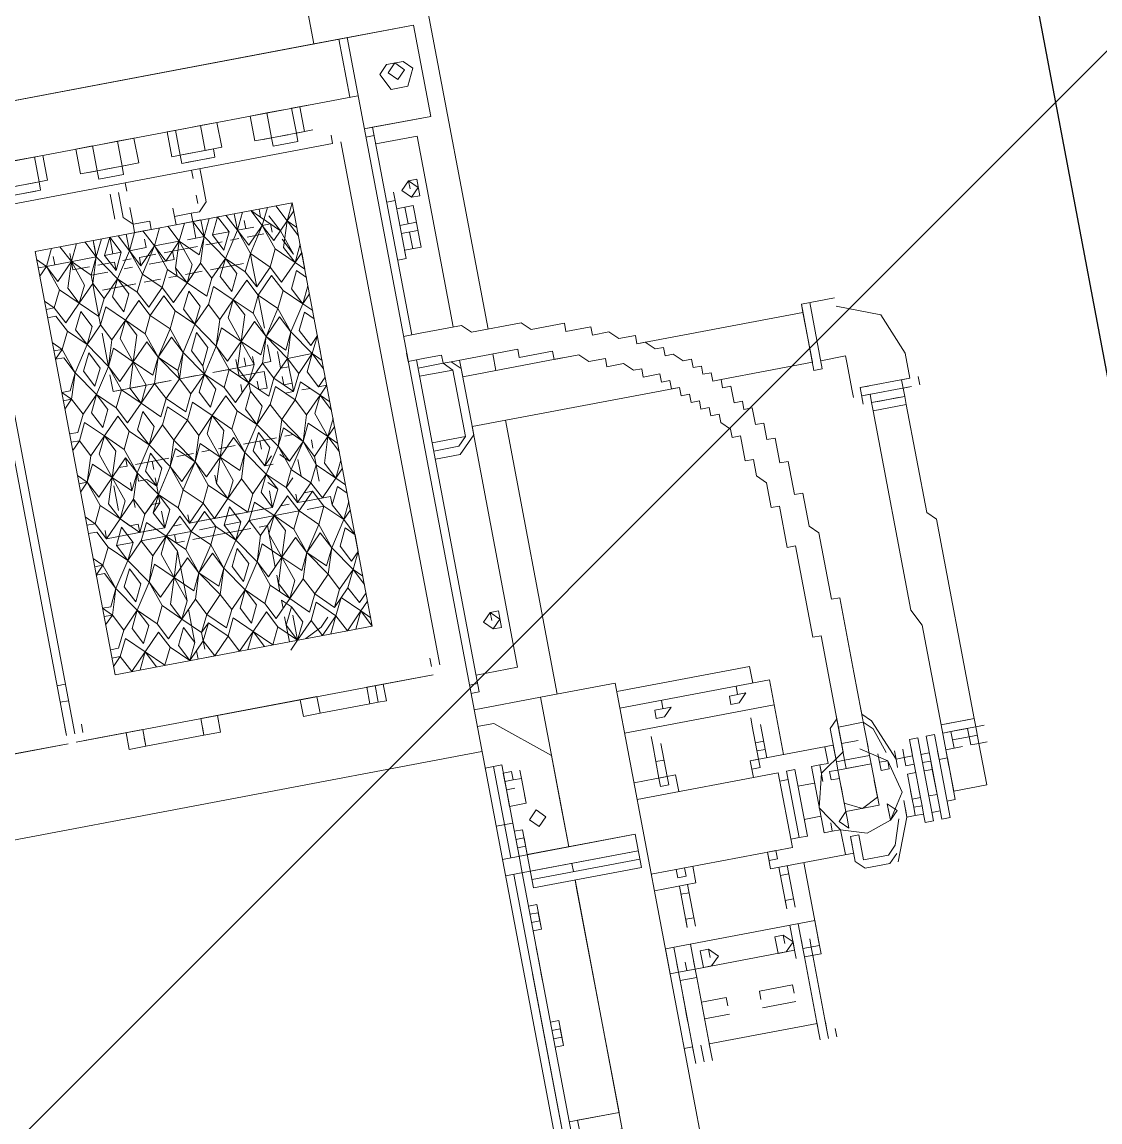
# Model space of a CAD drawing. Extents: x 407440 to 411585, y 6041728 to 6045069.
# Drawn here: x 410427.27 to 410434.59, y 6044260.38 to 6044267.86 of the extents above; entities that cross this region are included whole.
import ezdxf

# ---------------------------------------------------------------- set-up
doc = ezdxf.new("R2010")
doc.units = 0
doc.header["$LTSCALE"] = 5
doc.linetypes.add('foc-TIELINE', pattern=[1.875, 1.25, -0.625])
for name, color, linetype in [('P-BUFFER-PURPLE', 187, 'foc-TIELINE'), ('P-PROPOSED-EXISTING-H', 59, 'Continuous'), ('T-TIE', 201, 'foc-TIELINE')]:
    doc.layers.add(name, color=color, linetype=linetype)

# ---------------------------------------------------------------- blocks, each defined once
blk = doc.blocks.new('P-RIG-877')
at = {"layer": 'T-TIE', "linetype": 'ByBlock', "lineweight": 25}
blk.add_lwpolyline([(-2.5832, -14.2246), (-2.5832, -14.1098), (-4.0986, -14.1098), (-4.0986, -10.6541), (7.8873, -10.6541), (7.8873, -11.5037), (7.9906, -11.5037)], dxfattribs=at)
at = {"layer": 'T-TIE', "linetype": 'ByBlock', "lineweight": 18}
for points in [[(0.7118, -10.9067), (0.7233, -10.9067)], [(1.194, -10.9067), (1.194, -10.9182), (1.1825, -10.9182), (0.907, -10.9182), (0.8955, -10.9297), (0.7462, -10.9297), (0.7348, -10.9297)], [(1.194, -10.9297), (1.194, -10.9411), (1.194, -10.9526), (1.194, -10.9411), (1.194, -10.9182), (1.217, -10.9182), (1.217, -10.9067)], [(0.597, -10.9985), (0.62, -10.9411), (0.6774, -10.9182), (0.7118, -10.9182), (0.7118, -10.9871), (0.7118, -10.9756)], [(0.7233, -10.9297), (0.7348, -10.9297), (0.7118, -10.9297), (0.7118, -10.9182)], [(1.217, -10.9411), (1.217, -10.9641), (1.2744, -10.9641), (1.2744, -10.9182), (1.217, -10.9182), (1.217, -10.9297), (1.194, -10.9297), (1.194, -10.9526)], [(1.2055, -10.9297), (1.2055, -10.9526), (1.2055, -10.9297), (1.2055, -10.9182)], [(1.2629, -10.9641), (1.2744, -10.9641), (1.2744, -10.9182)], [(0.7348, -10.9411), (0.7348, -10.9641)], [(1.217, -10.9641), (1.1825, -10.9641), (1.0447, -10.9641), (1.0218, -10.9756), (0.7462, -10.9756), (0.7462, -10.9297)], [(1.194, -10.9411), (1.194, -10.9641), (1.194, -10.9526), (1.217, -10.9526), (1.217, -10.9641), (1.2399, -10.9641), (1.2284, -10.9641)], [(1.217, -10.9756), (1.2284, -10.9756), (1.2284, -10.9641), (1.2858, -10.9641), (1.2858, -10.9756)], [(0.7118, -10.9871), (0.7348, -10.9871)], [(0.7462, -10.9756), (0.7348, -10.9756), (0.7233, -10.9756)], [(1.217, -10.9871), (1.217, -10.9985)], [(1.2284, -10.9985), (1.2284, -10.9871), (1.2744, -10.9871), (1.2744, -10.9985), (1.2744, -10.9871), (1.2399, -10.9871), (1.2399, -10.9985)], [(1.2399, -10.9871), (1.2284, -10.9871)], [(1.2744, -10.9871), (1.2629, -10.9871)], [(1.2973, -10.9871), (1.2973, -10.9985)], [(0.5855, -11.033), (0.6774, -11.033), (0.6774, -11.0445), (0.5855, -11.0445), (0.5855, -10.9985)], [(0.6659, -11.033), (0.6659, -10.9985), (0.6774, -10.9985), (0.7118, -10.9985), (0.7233, -10.9985)], [(1.2055, -11.01), (1.217, -11.01), (1.2055, -11.01), (1.217, -11.01), (1.194, -11.01), (1.194, -10.9985), (1.3088, -10.9985), (1.3088, -11.01), (1.2973, -11.01), (1.2973, -11.0215), (1.2858, -11.0215), (1.2973, -11.0215)], [(1.217, -11.01), (1.2284, -11.01), (1.2284, -11.0215), (1.2284, -11.01), (1.2744, -11.01), (1.2744, -11.0215), (1.2399, -11.0215), (1.2399, -11.01)], [(1.217, -11.01), (1.217, -11.0215), (1.217, -11.01)], [(1.217, -11.01), (1.217, -11.01)], [(1.217, -11.01), (1.217, -11.01)], [(1.2973, -11.033), (1.2973, -11.0215), (1.2973, -11.01), (1.2858, -11.01), (1.2744, -11.01), (1.2629, -11.01)], [(1.2858, -11.01), (1.2858, -11.01)], [(1.2858, -11.01), (1.2858, -11.01)], [(1.2055, -11.0215), (1.217, -11.0215), (1.2284, -11.0215), (1.217, -11.0215), (1.2055, -11.0215), (1.217, -11.0215), (1.217, -11.033), (1.2055, -11.033), (1.217, -11.033), (1.2284, -11.033)], [(0.597, -11.0445), (0.5855, -11.0445)], [(0.597, -11.2741), (0.597, -11.0445), (0.6659, -11.0445), (0.6659, -11.1708)], [(0.6659, -11.0445), (0.6544, -11.0445)], [(1.217, -11.033), (1.1596, -11.0559), (1.1481, -11.0674), (1.1366, -11.0674)], [(1.1481, -11.1019), (1.1596, -11.1019), (1.194, -11.1019), (1.217, -11.1363), (1.2629, -11.1478), (1.2973, -11.1248), (1.3088, -11.0904), (1.2973, -11.0559), (1.2629, -11.033), (1.217, -11.0445), (1.194, -11.0789)], [(1.2055, -11.0445), (1.171, -11.0559), (1.1596, -11.0674), (1.1596, -11.1019)], [(1.2744, -11.033), (1.2973, -11.033), (1.2858, -11.033), (1.2973, -11.033), (1.3547, -11.0559)], [(1.2973, -11.0445), (1.3318, -11.0559), (1.3432, -11.0674), (1.3432, -11.1019), (1.3088, -11.1019), (1.3088, -11.1133), (1.3203, -11.1133)], [(1.217, -11.0559), (1.2055, -11.0559)], [(1.2858, -11.0559), (1.2744, -11.0559)], [(1.3432, -11.0559), (1.3547, -11.0674), (1.3547, -11.1019), (1.3432, -11.1133), (1.3088, -11.1133)], [(0.5281, -11.5841), (0.5281, -11.5611), (0.5281, -11.5037), (0.5396, -11.4922), (0.5396, -11.4233), (0.5511, -11.4118), (0.5511, -11.3659), (0.5626, -11.3659), (0.5626, -11.3315), (0.574, -11.3315), (0.574, -11.3085), (0.5855, -11.297), (0.5855, -11.2741), (0.597, -11.2741), (0.597, -11.2626), (0.6085, -11.2511), (0.6085, -11.2396), (0.62, -11.2396), (0.62, -11.2282), (0.6314, -11.2167), (0.6314, -11.2052), (0.6429, -11.2052), (0.6429, -11.1937), (0.6544, -11.1937), (0.6544, -11.1822), (0.6659, -11.1822), (0.6659, -11.1708), (0.6774, -11.1708), (0.6774, -11.1593), (0.7003, -11.1593), (0.7003, -11.1478), (0.7118, -11.1478), (0.7118, -11.1363), (0.7348, -11.1363), (0.7348, -11.1248), (0.7577, -11.1248), (0.7577, -11.1133), (0.7922, -11.1133), (0.7922, -11.1019), (0.8381, -11.1019), (0.8381, -11.0904), (0.884, -11.0904), (0.8955, -11.0789), (0.9873, -11.0789), (0.9873, -11.0674), (1.0907, -11.0674), (1.171, -11.0674), (1.194, -11.0674)], [(1.217, -11.0674), (1.2055, -11.0674), (1.1825, -11.0674)], [(1.1366, -11.1019), (1.1481, -11.1019), (1.1596, -11.1133), (1.2055, -11.1133), (1.2055, -11.1019), (1.1825, -11.1019), (1.1825, -11.0789), (1.1825, -11.1019)], [(0.597, -11.3774), (0.597, -11.5152), (0.574, -11.5152), (0.5855, -11.5152), (0.6774, -11.5152), (0.5855, -11.5152), (0.574, -11.5267), (0.574, -11.4348), (0.5855, -11.4348), (0.5855, -11.3889), (0.597, -11.3889), (0.597, -11.3544), (0.6085, -11.343), (0.6085, -11.32), (0.62, -11.32), (0.62, -11.297), (0.6314, -11.2856), (0.6314, -11.2741), (0.6429, -11.2741), (0.6429, -11.2511), (0.6544, -11.2511), (0.6544, -11.2396), (0.6659, -11.2396), (0.6659, -11.2282), (0.6774, -11.2282), (0.6774, -11.2167), (0.6888, -11.2167), (0.6888, -11.2052), (0.7003, -11.2052), (0.7003, -11.1937), (0.7118, -11.1937), (0.7118, -11.1822), (0.7233, -11.1822), (0.7348, -11.1708), (0.7462, -11.1708), (0.7462, -11.1593), (0.7807, -11.1593), (0.7807, -11.1478), (0.8037, -11.1478), (0.8151, -11.1363), (0.8496, -11.1363), (0.8496, -11.1248), (0.907, -11.1248), (0.907, -11.1133), (1.0333, -11.1133), (1.0333, -11.1019), (1.171, -11.1019), (1.194, -11.1019)], [(1.1825, -11.1019), (1.1825, -11.1019)], [(1.217, -11.1019), (1.2055, -11.1019)], [(1.3318, -11.1019), (1.3318, -11.1019)], [(1.217, -11.1133), (1.2055, -11.1133), (1.217, -11.1133), (1.2055, -11.1133), (1.1825, -11.1133), (1.1825, -11.2282), (1.2055, -11.2282)], [(1.2284, -11.1133), (1.2284, -11.1133)], [(1.2858, -11.1133), (1.2744, -11.1133)], [(1.3318, -11.1133), (1.3318, -11.2282), (1.3088, -11.2282)], [(1.1825, -11.1248), (1.2055, -11.1248), (1.2055, -11.1363), (1.2284, -11.1363)], [(1.2055, -11.1363), (1.217, -11.1363), (1.2055, -11.1363), (1.2055, -11.1478), (1.2973, -11.1478), (1.2973, -11.1363), (1.2973, -11.1248), (1.3318, -11.1248)], [(1.2973, -11.1363), (1.2858, -11.1363)], [(1.2284, -11.1478), (1.2284, -11.1708)], [(1.2744, -11.1478), (1.2744, -11.1708)], [(1.0792, -11.3889), (1.0792, -11.1822), (1.1825, -11.1822)], [(1.1136, -11.3889), (1.1136, -11.1822)], [(1.217, -11.1822), (1.217, -11.1937)], [(1.2973, -11.1822), (1.2973, -11.1937)], [(1.3318, -11.1822), (1.4466, -11.1822), (1.4351, -11.1822), (1.4466, -11.1822), (1.4466, -11.2052), (1.4581, -11.2052)], [(1.4121, -11.3774), (1.4466, -11.3774), (1.4466, -11.3889), (1.4121, -11.3889), (1.4121, -11.1822)], [(1.4466, -11.1822), (1.4121, -11.1822), (1.4466, -11.1822)], [(1.4351, -11.1822), (1.4466, -11.1822), (1.4581, -11.1822), (1.4466, -11.1822), (1.4581, -11.1822), (1.4581, -11.2052), (1.4466, -11.2052), (1.4351, -11.2052)], [(1.4581, -11.2052), (1.4581, -11.1822), (1.4581, -11.2052)], [(1.5614, -11.1822), (1.5729, -11.1822)], [(1.2055, -11.3889), (1.2055, -11.1937), (1.3088, -11.1937), (1.3088, -11.3889)], [(1.5499, -11.1937), (1.5614, -11.1937), (1.5499, -11.1937), (1.5614, -11.1937), (1.5729, -11.1937), (1.5614, -11.1937), (1.5729, -11.1937), (1.5614, -11.1937), (1.4581, -11.1937), (1.4466, -11.1937), (1.4351, -11.1937), (1.4466, -11.1937)], [(1.5614, -11.1937), (1.5614, -11.1937)], [(1.5614, -11.1937), (1.5614, -11.1937)], [(1.0562, -11.3889), (1.0562, -11.2052), (1.0792, -11.2052)], [(1.1825, -11.2052), (1.1366, -11.2052)], [(1.1596, -11.2167), (1.1596, -11.2052)], [(1.171, -11.2167), (1.171, -11.2052)], [(1.3318, -11.2167), (1.3892, -11.2167), (1.3777, -11.2167), (1.3777, -11.2052)], [(1.3892, -11.2052), (1.3318, -11.2052)], [(1.3432, -11.2052), (1.3432, -11.2167)], [(1.5614, -11.3544), (1.5499, -11.3544), (1.5499, -11.2052), (1.5614, -11.2052), (1.5729, -11.2052), (1.5614, -11.2052), (1.4581, -11.2052), (1.4466, -11.2052), (1.4121, -11.2052)], [(1.5614, -11.2052), (1.5729, -11.2052), (1.5614, -11.2052)], [(1.1251, -11.2167), (1.1366, -11.2167), (1.1825, -11.2167), (1.194, -11.2167), (1.1825, -11.2167), (1.194, -11.2167)], [(1.3203, -11.2167), (1.3088, -11.2167)], [(1.4581, -11.2167), (1.4466, -11.2167), (1.4121, -11.2167)], [(1.5729, -11.3544), (1.5614, -11.3544), (1.5729, -11.3544), (1.5614, -11.3544), (1.4581, -11.3544), (1.4466, -11.3544), (1.4351, -11.3544), (1.4466, -11.3544), (1.4466, -11.2167), (1.4351, -11.2167)], [(0.9988, -11.5726), (0.9988, -11.5152), (0.6659, -11.5152), (0.6659, -11.2282)], [(1.0907, -11.2282), (1.0792, -11.2282)], [(1.4351, -11.2282), (1.4236, -11.2282)], [(1.504, -11.2282), (1.4925, -11.2282), (1.4925, -11.2741), (1.504, -11.2741)], [(1.5155, -11.2741), (1.5155, -11.2282)], [(1.0907, -11.3315), (1.0792, -11.3315)], [(1.1825, -11.3889), (1.1825, -11.3315), (1.2055, -11.3315)], [(1.3088, -11.3315), (1.3318, -11.3315), (1.3318, -11.3889)], [(1.4351, -11.3315), (1.4236, -11.3315)], [(1.504, -11.32), (1.4925, -11.32), (1.4925, -11.3544)], [(1.5155, -11.3544), (1.5155, -11.32)], [(1.194, -11.343), (1.1825, -11.343), (1.194, -11.343), (1.1825, -11.343), (1.1366, -11.343)], [(1.3203, -11.343), (1.3088, -11.343)], [(1.3318, -11.3544), (1.3892, -11.3544), (1.3777, -11.3544), (1.3777, -11.343)], [(1.3892, -11.343), (1.3318, -11.343)], [(1.3432, -11.343), (1.3432, -11.3544)], [(1.1251, -11.3544), (1.1366, -11.3544), (1.1825, -11.3544)], [(1.4466, -11.3544), (1.4121, -11.3544), (1.4466, -11.3544)], [(1.5499, -11.3889), (1.5499, -11.3774), (1.5614, -11.3774), (1.5729, -11.3774), (1.5614, -11.3774), (1.4581, -11.3774), (1.4581, -11.3544), (1.4466, -11.3544), (1.4581, -11.3544), (1.4466, -11.3544), (1.4466, -11.3774), (1.4351, -11.3774)], [(1.4581, -11.3774), (1.4581, -11.3544), (1.4581, -11.3774)], [(1.5614, -11.3659), (1.5614, -11.3659)], [(1.5614, -11.3659), (1.5614, -11.3659)], [(2.0321, -11.3889), (1.0447, -11.3889), (1.0447, -11.4922)], [(1.4466, -11.3889), (1.4466, -11.3774), (1.4581, -11.3774), (1.4466, -11.3774)], [(1.4466, -11.3774), (1.4581, -11.3774), (1.4466, -11.3774)], [(1.5155, -11.3774), (1.504, -11.3774), (1.4925, -11.3774), (1.481, -11.3774)], [(1.5614, -11.3774), (1.5729, -11.3774), (1.5614, -11.3774)], [(1.2514, -11.4004), (1.2973, -11.4004), (1.2973, -11.5496), (1.2514, -11.5496), (1.2514, -11.4004), (1.2514, -11.5841)], [(1.2744, -11.5496), (1.2744, -11.4004), (1.2744, -11.5841)], [(1.2858, -11.4004), (1.2858, -11.5496)], [(0.5396, -11.4692), (0.0459, -11.4692)], [(0.597, -11.4692), (0.574, -11.4692)], [(1.0447, -11.4692), (0.6659, -11.4692)], [(-0.3444, -12.0892), (-0.3444, -12.1007), (-0.3444, -12.1122), (-0.2411, -12.1122), (0.1148, -12.1122), (0.1148, -11.63), (-0.2411, -11.63), (-0.2411, -11.6529), (-0.2411, -11.63), (-0.2641, -11.63), (0.1148, -11.63), (0.1148, -11.4922), (0.2411, -11.4922), (0.2411, -11.5726)], [(0.1148, -12.2729), (0.1148, -11.4922), (0.2411, -11.4922), (0.2411, -11.5841), (0.2411, -11.5726), (0.5281, -11.5726)], [(1.0677, -11.5841), (1.0677, -11.5611), (1.1251, -11.4922), (1.194, -11.4922), (1.2514, -11.4922), (1.0447, -11.4922), (1.0447, -11.5841)], [(1.194, -11.4922), (1.1825, -11.4922)], [(1.3088, -11.4922), (1.2973, -11.4922), (1.3088, -11.4922), (1.6188, -11.4922), (1.6188, -11.5611)], [(1.6188, -11.4922), (1.6188, -11.5496), (1.6417, -11.5496), (1.6417, -11.4922), (1.6417, -11.5496), (1.6417, -11.4922), (1.7106, -11.4922), (1.2973, -11.4922)], [(0.5281, -11.5152), (0.2641, -11.5152), (0.2641, -11.5726)], [(0.7003, -11.5726), (0.7003, -11.5381), (0.6774, -11.5152)], [(0.4248, -11.5726), (0.4248, -11.5611), (0.4133, -11.5611), (0.4133, -11.5381), (0.4018, -11.5381), (0.3674, -11.5381), (0.3559, -11.5381), (0.3559, -11.5611)], [(0.3789, -11.5611), (0.3789, -11.5381)], [(0.3903, -11.5611), (0.3903, -11.5381)], [(0.574, -11.5267), (0.574, -11.5381), (0.5626, -11.5381), (0.5626, -11.5611), (0.5626, -11.5841), (0.5511, -11.5841)], [(0.5855, -11.5267), (0.574, -11.5381), (0.574, -11.5726)], [(0.6774, -11.5267), (0.5855, -11.5267), (0.5855, -11.5726)], [(0.6888, -11.5726), (0.6888, -11.5381), (0.6774, -11.5267), (0.6774, -11.5726)], [(1.1481, -11.5611), (1.1366, -11.5611), (1.1481, -11.5611), (1.1366, -11.5611), (1.1481, -11.5611), (1.1481, -11.5496), (1.1481, -11.5381), (1.1366, -11.5381)], [(1.1481, -11.5496), (1.1366, -11.5496), (1.1366, -11.5611), (1.1481, -11.5611), (1.1596, -11.5611), (1.1481, -11.5611), (1.1596, -11.5611), (1.1825, -11.5611), (1.1825, -11.5381), (1.1481, -11.5381), (1.1825, -11.5381), (1.171, -11.5381), (1.1825, -11.5381)], [(0.3789, -11.5496), (0.3559, -11.5496)], [(0.3903, -11.5496), (0.3903, -11.5496)], [(0.4133, -11.5496), (0.3903, -11.5496)], [(1.1596, -11.5611), (1.1596, -11.5496), (1.1596, -11.5611)], [(1.217, -11.5611), (1.217, -11.5496), (1.2514, -11.5496), (1.2284, -11.5496), (1.2284, -11.5611)], [(1.2284, -11.5496), (1.2284, -11.5496)], [(1.2284, -11.5496), (1.2284, -11.5496)], [(1.2399, -11.5611), (1.2399, -11.5496)], [(1.2399, -11.5496), (1.2399, -11.5496)], [(1.2399, -11.5496), (1.2399, -11.5496)], [(1.2514, -11.5496), (1.2514, -11.5496)], [(1.2514, -11.5496), (1.2514, -11.5496)], [(1.3203, -11.5611), (1.3203, -11.5496), (1.3547, -11.5496), (1.3547, -11.5611), (1.4236, -11.5611), (1.4121, -11.5611)], [(1.3318, -11.5611), (1.3318, -11.5496), (1.3547, -11.5496)], [(1.3318, -11.5496), (1.3318, -11.5496)], [(1.3318, -11.5496), (1.3318, -11.5496)], [(1.3432, -11.5611), (1.3432, -11.5496)], [(1.3432, -11.5496), (1.3432, -11.5496)], [(1.3432, -11.5496), (1.3432, -11.5496)], [(1.3547, -11.5496), (1.3547, -11.5496)], [(1.3547, -11.5496), (1.3547, -11.5496)], [(1.481, -11.5611), (1.481, -11.5496), (1.5155, -11.5496), (1.5155, -11.5611)], [(1.4925, -11.5611), (1.4925, -11.5496), (1.5155, -11.5496)], [(1.4925, -11.5496), (1.4925, -11.5496)], [(1.4925, -11.5496), (1.4925, -11.5496)], [(1.504, -11.5611), (1.504, -11.5496)], [(1.504, -11.5496), (1.504, -11.5496)], [(1.504, -11.5496), (1.504, -11.5496)], [(1.5155, -11.5496), (1.5155, -11.5496)], [(1.5155, -11.5496), (1.5155, -11.5496)], [(0.3329, -11.5611), (0.3444, -11.5611), (0.3444, -11.5726)], [(0.3444, -11.5611), (0.4248, -11.5611), (0.3444, -11.5611)], [(1.8828, -11.5611), (1.7451, -11.5611), (1.7106, -11.5611), (1.2744, -11.5611), (1.2514, -11.5611), (1.2055, -11.5611), (1.1251, -11.5611), (1.1251, -11.5726), (1.1251, -11.5841)], [(1.1481, -11.5611), (1.1481, -11.5611)], [(1.1481, -11.5611), (1.1481, -11.5611)], [(1.2055, -11.5611), (1.2055, -11.5841)], [(1.4006, -11.5611), (1.3892, -11.5611), (1.3777, -11.5611)], [(2.3995, -11.5841), (2.388, -11.5841), (0.1148, -11.5841)], [(0.1952, -11.5841), (0.1952, -12.2959), (0.1952, -12.3073), (0.2296, -12.3073), (0.2296, -12.2959)], [(0.2526, -11.5726), (0.2526, -11.5841)], [(0.5626, -11.5726), (1.0218, -11.5726), (1.0218, -11.5841)], [(1.0103, -11.5726), (1.0103, -11.5841)], [(1.1022, -12.2959), (1.1022, -11.5841)], [(1.2514, -11.5726), (1.1251, -11.5726)], [(1.4121, -11.5726), (1.7106, -11.5726), (1.2744, -11.5726)], [(0.1952, -11.5955), (0.1148, -11.5955)], [(0.2411, -12.1122), (0.2526, -12.1122), (0.2526, -11.63), (0.2411, -11.63)], [(0.2526, -11.6185), (0.9759, -11.6185)], [(0.9759, -11.63), (0.9644, -11.63)], [(0.9873, -11.63), (0.9873, -12.1237), (0.9873, -11.63)], [(0.2411, -11.6759), (0.2296, -11.6759), (0.1952, -11.6759), (0.1952, -11.6529)], [(0.2296, -11.6759), (0.2296, -11.6529)], [(0.2296, -11.7218), (0.2296, -11.6644), (0.1952, -11.6644)], [(0.1952, -11.6874), (0.1952, -11.7103)], [(0.2296, -11.7103), (0.2296, -11.6874)], [(0.2411, -11.6759), (0.2411, -11.7103), (0.2411, -11.6759)], [(0.3215, -12.0548), (0.907, -12.0548), (0.907, -11.6989), (0.3215, -11.6989), (0.3215, -12.0548), (0.3215, -11.6989), (0.3444, -11.7103), (0.3215, -11.7218), (0.3444, -11.7103), (0.3674, -11.7333), (0.3444, -11.7448), (0.3789, -11.7333), (0.4018, -11.7448), (0.3789, -11.7677), (0.4018, -11.7792), (0.4248, -11.7677), (0.4018, -11.7448), (0.3789, -11.7677), (0.3444, -11.7448), (0.3215, -11.7333), (0.3444, -11.7448), (0.3215, -11.7563)], [(0.3329, -11.6989), (0.3444, -11.7103), (0.3559, -11.6989)], [(0.3674, -11.6989), (0.3444, -11.7103), (0.3789, -11.7218), (0.4018, -11.7103), (0.3789, -11.6989)], [(0.4018, -11.6989), (0.4133, -11.6989), (0.3903, -11.6989), (0.4018, -11.7103), (0.4133, -11.6989)], [(0.4248, -11.6989), (0.4133, -11.7103), (0.4363, -11.7218), (0.4592, -11.7103), (0.4937, -11.7333), (0.4592, -11.7448), (0.4363, -11.7333), (0.4592, -11.7103), (0.4363, -11.6989)], [(0.4248, -11.6989), (0.4248, -11.6989)], [(0.4248, -11.6989), (0.4248, -11.6989)], [(0.4477, -11.6989), (0.4592, -11.7103), (0.4707, -11.6989)], [(0.4822, -11.6989), (0.4707, -11.7103), (0.4937, -11.7218), (0.5166, -11.7103), (0.5052, -11.6989), (0.5281, -11.7103), (0.5396, -11.6989)], [(0.5281, -11.6989), (0.5166, -11.6989)], [(0.574, -11.7563), (0.574, -11.7448), (0.5626, -11.7448), (0.5626, -11.7563), (0.5626, -11.7448), (0.5396, -11.7448), (0.5396, -11.7563), (0.5396, -11.7448), (0.5281, -11.7448), (0.5281, -11.7103), (0.5511, -11.6989)], [(0.5281, -11.7103), (0.5511, -11.7218), (0.574, -11.7103), (0.574, -11.6989), (0.5855, -11.7103), (0.597, -11.6989)], [(0.62, -11.6989), (0.6429, -11.7103), (0.6659, -11.7333), (0.6429, -11.7448), (0.62, -11.7677), (0.6429, -11.7792), (0.6085, -11.7677), (0.5855, -11.7792), (0.5626, -11.7677), (0.5855, -11.7448), (0.6085, -11.7677), (0.6429, -11.7448), (0.6085, -11.7333), (0.5855, -11.7448), (0.5626, -11.7333), (0.5855, -11.7103), (0.6085, -11.7333), (0.5855, -11.7448), (0.6085, -11.7677), (0.5855, -11.7792), (0.6085, -11.8022), (0.6429, -11.7792), (0.6659, -11.7677), (0.6429, -11.7448), (0.62, -11.7333), (0.6429, -11.7103), (0.6085, -11.7218), (0.5855, -11.7103), (0.6085, -11.6989)], [(0.574, -11.7103), (0.5626, -11.6989)], [(0.6314, -11.6989), (0.6429, -11.7103), (0.6544, -11.6989)], [(0.6659, -11.6989), (0.6429, -11.7103), (0.6774, -11.7218), (0.7003, -11.7103), (0.6774, -11.7333), (0.7003, -11.7448), (0.7233, -11.7333), (0.7003, -11.7103), (0.6774, -11.6989)], [(0.6888, -11.6989), (0.7003, -11.7103), (0.7118, -11.6989)], [(0.7233, -11.6989), (0.7118, -11.7103), (0.7348, -11.7218), (0.7577, -11.7103), (0.7348, -11.6989)], [(0.7462, -11.6989), (0.7577, -11.7103), (0.7807, -11.6989)], [(0.8381, -11.6989), (0.8266, -11.7103), (0.8037, -11.6989), (0.7807, -11.6989), (0.7692, -11.7103), (0.7922, -11.7218), (0.8151, -11.7103), (0.8037, -11.6989)], [(0.8725, -11.7448), (0.8496, -11.7218), (0.8266, -11.7103), (0.8496, -11.6989)], [(0.8611, -11.6989), (0.8725, -11.7103), (0.8496, -11.7218), (0.8266, -11.7103)], [(0.907, -11.6989), (0.884, -11.7103), (0.907, -11.7333), (0.884, -11.7448), (0.8611, -11.7333), (0.884, -11.7103), (0.8955, -11.6989)], [(0.907, -11.7218), (0.884, -11.7103), (0.8725, -11.6989)], [(0.9873, -11.7103), (1.0103, -11.7103), (1.0103, -11.6989), (0.9873, -11.6989)], [(0.3674, -11.7218), (0.3903, -11.7103), (0.3559, -11.7218), (0.3329, -11.7448), (0.3215, -11.7563), (0.3444, -11.7448), (0.3674, -11.7677), (0.3444, -11.7792), (0.3789, -11.7677), (0.4018, -11.7792), (0.3789, -11.8022), (0.4018, -11.8137), (0.4248, -11.8022), (0.4018, -11.7907), (0.3789, -11.8022), (0.3444, -11.7792), (0.3215, -11.7677)], [(1.0103, -11.7218), (1.0103, -11.7103)], [(0.3559, -11.7218), (0.3329, -11.7333)], [(0.3559, -11.7333), (0.3444, -11.7333), (0.3444, -11.7448)], [(0.4822, -11.7677), (0.4363, -11.7677), (0.4133, -11.7792), (0.4363, -11.8022), (0.4592, -11.7792), (0.4363, -11.7677), (0.4592, -11.7448), (0.4363, -11.7333), (0.4133, -11.7448), (0.4363, -11.7677), (0.4592, -11.7448), (0.4937, -11.7677), (0.5281, -11.7792), (0.5511, -11.7677), (0.574, -11.7792), (0.5511, -11.8022), (0.5281, -11.8137), (0.4937, -11.8022), (0.4592, -11.7907), (0.4363, -11.8022), (0.4592, -11.8137), (0.4937, -11.8022), (0.4707, -11.7792), (0.4937, -11.7677), (0.5166, -11.7792), (0.4937, -11.8022), (0.5281, -11.7907), (0.5511, -11.8022), (0.5281, -11.7792), (0.5511, -11.7677), (0.5281, -11.7448), (0.4937, -11.7677), (0.5166, -11.7448), (0.4937, -11.7333), (0.4707, -11.7448), (0.4937, -11.7677), (0.4592, -11.7792), (0.4363, -11.7677)], [(0.574, -11.7333), (0.574, -11.7218)], [(0.6888, -11.8022), (0.7003, -11.7907), (0.6774, -11.8022), (0.6429, -11.8252), (0.6774, -11.8366), (0.7003, -11.8252), (0.6774, -11.8366), (0.7003, -11.8596), (0.7233, -11.8366), (0.7003, -11.8252), (0.6774, -11.8022), (0.7003, -11.8137), (0.7233, -11.8022), (0.7003, -11.7907), (0.6774, -11.8022), (0.6429, -11.7792), (0.6774, -11.7677), (0.6429, -11.7448), (0.6774, -11.7333), (0.7003, -11.7448), (0.6774, -11.7677), (0.7003, -11.7792), (0.6774, -11.7677), (0.7003, -11.7448), (0.7233, -11.7677), (0.7003, -11.7792), (0.6774, -11.8022)], [(0.7003, -11.7333), (0.6888, -11.7333), (0.6774, -11.7333), (0.6659, -11.7333)], [(0.7233, -11.7218), (0.7348, -11.7218), (0.7233, -11.7218), (0.7233, -11.7563), (0.7233, -11.7677), (0.7118, -11.7677)], [(0.7348, -11.7563), (0.7348, -11.7333), (0.7118, -11.7448), (0.7348, -11.7677)], [(0.7348, -11.8366), (0.7577, -11.8252), (0.7922, -11.8366), (0.7577, -11.8596), (0.7348, -11.8366), (0.7577, -11.8252), (0.7348, -11.8022), (0.7118, -11.8252), (0.7348, -11.8366), (0.7348, -11.7677), (0.7577, -11.7448), (0.7348, -11.7677), (0.7577, -11.7792), (0.7348, -11.8022), (0.7577, -11.8137), (0.7922, -11.8022), (0.7577, -11.7907), (0.7348, -11.8022), (0.7118, -11.7792), (0.7348, -11.7677), (0.7577, -11.7792), (0.7922, -11.7677), (0.7577, -11.7448), (0.7348, -11.7333)], [(0.907, -11.7333), (0.884, -11.7448), (0.907, -11.7563)], [(0.9873, -11.7218), (1.0103, -11.7218), (1.0103, -11.7907), (0.9873, -11.7907), (1.0103, -11.7907), (1.0103, -11.8137), (0.9873, -11.8137)], [(0.3329, -11.7448), (0.3215, -11.7448)], [(0.3559, -11.7677), (0.3559, -11.7448)], [(0.6314, -11.7448), (0.6314, -11.7448)], [(0.7118, -11.7563), (0.7118, -11.7448)], [(0.907, -11.7677), (0.884, -11.7792), (0.8611, -11.7677), (0.884, -11.7448), (0.907, -11.7677), (0.884, -11.7792), (0.907, -11.8022), (0.884, -11.8252), (0.8611, -11.8366), (0.884, -11.8596), (0.907, -11.8481)], [(0.3444, -11.7792), (0.3444, -11.7563)], [(0.5396, -11.7563), (0.5281, -11.7563), (0.5166, -11.7563), (0.5281, -11.7563)], [(0.5626, -11.7563), (0.5511, -11.7563)], [(0.6314, -11.7677), (0.6314, -11.7563)], [(0.6314, -11.7563), (0.6314, -11.7563)], [(0.6888, -11.7563), (0.6659, -11.7563)], [(0.907, -11.7907), (0.8955, -11.7677), (0.884, -11.7563)], [(0.3215, -11.7907), (0.3444, -11.7792), (0.3215, -11.7792), (0.3329, -11.7792)], [(0.3444, -11.7677), (0.3329, -11.7677)], [(0.3559, -11.7792), (0.3559, -11.7907)], [(0.4248, -11.7677), (0.3903, -11.7677), (0.3789, -11.7677)], [(0.3903, -11.8252), (0.3903, -11.7792)], [(0.5052, -11.7677), (0.5281, -11.7677), (0.5281, -11.7792), (0.5281, -11.7677), (0.5166, -11.7677)], [(0.5626, -11.7907), (0.5511, -11.7907), (0.5626, -11.7907), (0.5626, -11.7792), (0.5396, -11.7792), (0.5396, -11.8137), (0.5281, -11.8137), (0.5281, -11.7907), (0.5166, -11.7907)], [(0.6314, -11.8252), (0.6314, -11.7792)], [(0.6659, -11.7677), (0.6544, -11.7792)], [(0.7003, -11.7792), (0.6888, -11.7677)], [(0.1952, -11.8366), (0.2296, -11.8366), (0.2296, -11.7907), (0.2411, -11.7907), (0.2411, -11.8022), (0.2411, -11.8252), (0.2411, -11.8366), (0.2411, -11.7907)], [(0.3444, -11.7907), (0.3444, -11.8137)], [(0.6544, -11.7907), (0.6544, -11.7907)], [(0.6659, -11.7907), (0.6659, -11.8022), (0.6544, -11.7907)], [(0.9873, -11.9285), (1.0103, -11.9285), (1.0103, -11.9514), (0.9873, -11.9514), (0.9873, -11.7907), (0.9873, -11.9514), (1.0103, -11.9514), (1.0103, -12.0318), (0.9873, -12.0318), (1.0103, -12.0318), (1.0103, -12.0548), (0.9873, -12.0548)], [(1.0103, -11.7907), (0.9988, -11.7907)], [(0.2296, -11.8022), (0.1952, -11.8022)], [(0.3559, -11.8252), (0.3559, -11.8022)], [(0.5281, -11.8022), (0.5166, -11.8022)], [(0.5396, -11.8022), (0.5396, -11.8022)], [(0.5511, -11.8022), (0.5626, -11.8022)], [(0.6774, -11.8022), (0.6774, -11.8022)], [(0.7233, -11.8252), (0.7233, -11.8022), (0.7118, -11.8022), (0.7003, -11.8022), (0.7118, -11.8022)], [(0.8611, -11.8022), (0.8496, -11.8137), (0.8611, -11.8137)], [(0.9185, -11.8137), (0.907, -11.8022), (0.8725, -11.8022)], [(0.2641, -11.8137), (0.2526, -11.8137)], [(0.2641, -11.8137), (0.2985, -11.8137), (0.2641, -11.8137)], [(0.2641, -11.8137), (0.2641, -11.8137)], [(0.31, -11.8366), (0.31, -11.8252), (0.2985, -11.8137)], [(0.3215, -11.8366), (0.3215, -11.8252), (0.3444, -11.8252), (0.3215, -11.8137)], [(0.5281, -11.8252), (0.5281, -11.8481), (0.5281, -11.8137), (0.5166, -11.8137)], [(0.5511, -11.8137), (0.5626, -11.8137)], [(0.7233, -11.8137), (0.7233, -11.8366), (0.7233, -11.8826)], [(0.8037, -11.8137), (0.7462, -11.8137), (0.7462, -11.8252)], [(0.8151, -11.8137), (0.8381, -11.8137)], [(0.8725, -11.8137), (0.8955, -11.8137), (0.907, -11.8137)], [(0.2296, -11.8366), (0.2411, -11.8366)], [(0.2641, -11.8252), (0.2526, -11.8252)], [(0.2985, -11.8252), (0.287, -11.8252)], [(0.31, -11.8596), (0.31, -11.8366), (0.3215, -11.8366), (0.3215, -11.8596), (0.31, -11.8596), (0.2985, -11.8596)], [(0.3444, -11.8596), (0.3789, -11.8711), (0.4018, -11.8596), (0.4248, -11.8826), (0.4018, -11.894), (0.3789, -11.8826), (0.4018, -11.8596), (0.3789, -11.8481), (0.3444, -11.8596), (0.3674, -11.8366), (0.3444, -11.8252), (0.3215, -11.8366), (0.3444, -11.8366)], [(0.3444, -11.8252), (0.3444, -11.8481)], [(0.3559, -11.8826), (0.3559, -11.8711), (0.3559, -11.8366)], [(0.3903, -11.8596), (0.3903, -11.8366)], [(0.6314, -11.8596), (0.6314, -11.8366)], [(0.7462, -11.917), (0.7462, -11.8711), (0.7462, -11.8366)], [(0.907, -11.8366), (0.884, -11.8252), (0.907, -11.8366), (0.884, -11.8596), (0.907, -11.8711)], [(0.7233, -11.8481), (0.7233, -11.8711), (0.7233, -11.9055)], [(0.7348, -11.8711), (0.7577, -11.8596), (0.7348, -11.8481)], [(0.3444, -11.894), (0.3444, -11.8596), (0.3674, -11.8826), (0.3444, -11.894), (0.3789, -11.8826), (0.4018, -11.894), (0.3789, -11.917), (0.4018, -11.9285), (0.4248, -11.917), (0.4018, -11.894), (0.3789, -11.917), (0.3444, -11.894), (0.3674, -11.917), (0.3444, -11.9285), (0.3215, -11.917), (0.31, -11.917), (0.2985, -11.917), (0.287, -11.917)], [(0.5166, -11.8596), (0.5281, -11.8596), (0.5281, -11.894), (0.5166, -11.894), (0.4937, -11.8826), (0.4592, -11.894), (0.4363, -11.8826), (0.4592, -11.8596), (0.4937, -11.8826), (0.4707, -11.894), (0.4937, -11.917), (0.5166, -11.894)], [(0.3674, -11.9055), (0.3674, -11.8711), (0.3559, -11.8711)], [(0.3903, -11.8711), (0.3903, -11.8826), (0.3903, -11.8711), (0.3789, -11.8711)], [(0.5281, -11.9285), (0.5511, -11.9514), (0.574, -11.9285), (0.5511, -11.917), (0.5281, -11.894), (0.4937, -11.917), (0.4707, -11.9285), (0.4937, -11.9514), (0.5281, -11.94), (0.5511, -11.9514), (0.5281, -11.9629), (0.4937, -11.9514), (0.5166, -11.9285), (0.4937, -11.917), (0.4592, -11.9285), (0.4363, -11.917), (0.4133, -11.9285), (0.4363, -11.9514), (0.4592, -11.9629), (0.4937, -11.9514), (0.4592, -11.94), (0.4363, -11.9514), (0.4592, -11.9285), (0.4363, -11.917), (0.4133, -11.894), (0.4363, -11.8826), (0.4592, -11.894), (0.4363, -11.917), (0.4592, -11.894), (0.4937, -11.917), (0.5281, -11.9285), (0.5281, -11.9055), (0.5281, -11.9859), (0.5166, -11.9859)], [(0.5281, -11.8711), (0.5281, -11.8826)], [(0.6314, -11.8826), (0.6314, -11.8711)], [(0.7118, -11.917), (0.7233, -11.917), (0.7003, -11.894), (0.6774, -11.917), (0.6429, -11.894), (0.6774, -11.8826), (0.7003, -11.894), (0.6774, -11.917), (0.7003, -11.9285), (0.6774, -11.917), (0.6429, -11.9285), (0.6774, -11.9514), (0.7003, -11.9285), (0.7233, -11.917), (0.7233, -11.894)], [(0.7348, -11.9055), (0.7348, -11.8826), (0.7577, -11.894), (0.7348, -11.917), (0.7118, -11.894), (0.7348, -11.8826)], [(0.907, -11.8826), (0.884, -11.894), (0.907, -11.917), (0.884, -11.9285), (0.907, -11.9514), (0.884, -11.9744), (0.907, -11.9859), (0.884, -12.0088), (0.8611, -11.9859), (0.884, -11.9744), (0.907, -11.9859)], [(0.1952, -11.94), (0.1952, -11.917), (0.2296, -11.917), (0.2296, -11.894), (0.1952, -11.894), (0.1952, -11.917)], [(0.3674, -11.917), (0.3559, -11.917), (0.3559, -11.894)], [(0.6314, -11.917), (0.6314, -11.894)], [(0.7577, -11.94), (0.7348, -11.9514), (0.7577, -11.9285), (0.7348, -11.917), (0.7577, -11.894), (0.7922, -11.917), (0.8266, -11.9285), (0.8496, -11.9514), (0.8725, -11.9744), (0.8496, -11.9859), (0.8266, -11.9744), (0.8496, -11.9514), (0.8725, -11.9285), (0.8496, -11.917), (0.8266, -11.894), (0.7922, -11.917), (0.7577, -11.9285), (0.7348, -11.917), (0.7118, -11.9285), (0.7348, -11.9514), (0.7577, -11.9744), (0.7922, -11.9859), (0.7577, -12.0088), (0.7348, -11.9859), (0.7577, -11.9744), (0.7348, -11.9859), (0.7348, -11.917)], [(0.2296, -11.9055), (0.2296, -11.9629)], [(0.3444, -11.9285), (0.3444, -11.9055), (0.3329, -11.9055)], [(0.2411, -11.917), (0.2296, -11.917), (0.2296, -11.94)], [(0.2411, -11.917), (0.2411, -11.9514), (0.2411, -11.917)], [(0.2641, -11.917), (0.2526, -11.917)], [(0.2641, -11.9285), (0.2985, -11.9285), (0.31, -11.917)], [(0.2641, -11.9285), (0.2641, -11.9285)], [(0.2641, -11.9285), (0.2641, -11.9285)], [(0.3215, -11.94), (0.3444, -11.9285), (0.3215, -11.9285)], [(0.4363, -11.9859), (0.4133, -11.9744), (0.4363, -11.9514), (0.4592, -11.9744), (0.4363, -11.9859), (0.4248, -11.9859), (0.3903, -11.9859), (0.3789, -11.9859), (0.3444, -11.9744), (0.3789, -11.9514), (0.4018, -11.9629), (0.4248, -11.9514), (0.4018, -11.94), (0.3789, -11.9514), (0.4018, -11.9285), (0.3789, -11.917), (0.3444, -11.9285), (0.3789, -11.9514), (0.4018, -11.9744), (0.3789, -11.9859), (0.3674, -11.9859), (0.3674, -11.9629)], [(0.3559, -11.9285), (0.3559, -11.94)], [(0.3674, -11.9285), (0.3674, -11.94)], [(0.3903, -11.9514), (0.3903, -11.9744), (0.3903, -11.9285), (0.3903, -11.94)], [(0.5511, -11.917), (0.5281, -11.9285), (0.5511, -11.917)], [(0.6314, -11.9744), (0.6314, -11.9285)], [(0.7462, -11.9285), (0.7462, -11.94), (0.7348, -11.94)], [(0.8496, -11.917), (0.8266, -11.9285), (0.8496, -11.917)], [(0.8611, -11.917), (0.8725, -11.9285), (0.8955, -11.9285)], [(0.907, -11.9285), (0.907, -11.917)], [(0.2641, -11.94), (0.2985, -11.94)], [(0.3444, -11.94), (0.3444, -11.9629)], [(0.5281, -11.94), (0.5281, -11.9629)], [(0.7348, -11.9859), (0.7118, -11.9744), (0.7348, -11.9514), (0.7577, -11.9629), (0.7922, -11.9514), (0.7577, -11.94), (0.8266, -11.94), (0.7922, -11.9514), (0.8266, -11.9629), (0.8496, -11.9514), (0.8266, -11.94)], [(0.8381, -11.94), (0.8725, -11.94), (0.884, -11.94), (0.8611, -11.9514), (0.884, -11.9629), (0.907, -11.9514), (0.884, -11.94)], [(0.8955, -11.94), (0.907, -11.94)], [(0.3444, -11.9514), (0.3215, -11.9514)], [(0.3559, -11.9744), (0.3559, -11.9514), (0.3674, -11.9514)], [(0.4477, -11.9859), (0.4822, -11.9859), (0.4937, -11.9859), (0.4707, -11.9744), (0.4937, -11.9514), (0.5166, -11.9744), (0.4937, -11.9859), (0.5281, -12.0088), (0.5511, -11.9974), (0.574, -12.0088), (0.5511, -12.0203), (0.5281, -12.0088), (0.5511, -12.0318), (0.5281, -12.0433), (0.5396, -12.0548)], [(0.5281, -11.9744), (0.5511, -11.9514), (0.574, -11.9744), (0.5511, -11.9859), (0.5281, -11.9744), (0.5281, -11.9859), (0.5052, -11.9859)], [(0.6429, -11.9744), (0.6774, -11.9514), (0.7003, -11.9744), (0.6774, -11.9859), (0.7003, -11.9744), (0.7233, -11.9859), (0.7003, -12.0088), (0.6774, -12.0203), (0.6429, -12.0088), (0.6774, -11.9974), (0.7003, -12.0088), (0.6774, -11.9859), (0.6429, -11.9744), (0.6659, -11.9859), (0.6429, -12.0088), (0.62, -11.9859), (0.6429, -11.9744), (0.6544, -11.9744), (0.6544, -11.9629), (0.6659, -11.9514)], [(0.6429, -11.9514), (0.6314, -11.9514)], [(0.7003, -11.9629), (0.6888, -11.9514), (0.6659, -11.9514), (0.6544, -11.9514)], [(0.7003, -11.9744), (0.6888, -11.9629), (0.6888, -11.9514), (0.6774, -11.9514)], [(0.7233, -11.9744), (0.7233, -11.9514), (0.7118, -11.9514), (0.7003, -11.9514)], [(1.0103, -11.9514), (0.9988, -11.9514)], [(0.3444, -12.0433), (0.3444, -11.9744), (0.3329, -11.9744), (0.3215, -11.9744), (0.3444, -11.9744), (0.3215, -11.9629)], [(0.3215, -11.9859), (0.3444, -11.9744), (0.3674, -11.9859), (0.3444, -12.0088), (0.3789, -11.9974), (0.4018, -12.0088), (0.3789, -12.0203), (0.3444, -12.0088), (0.3215, -11.9974), (0.3444, -12.0088), (0.3215, -12.0203), (0.3444, -12.0088), (0.3674, -12.0318), (0.3444, -12.0433), (0.3559, -12.0548)], [(0.4937, -11.9859), (0.5281, -11.9744), (0.5511, -11.9859), (0.5281, -12.0088), (0.4937, -12.0318), (0.5281, -12.0433), (0.5511, -12.0318), (0.574, -12.0433), (0.574, -12.0548)], [(0.7233, -11.9629), (0.7233, -12.0318), (0.7118, -12.0318)], [(0.3329, -12.0088), (0.3444, -12.0088), (0.3559, -12.0088), (0.3559, -11.9859)], [(0.62, -11.9859), (0.6314, -11.9859), (0.6314, -11.9974)], [(0.6544, -11.9859), (0.6659, -11.9859)], [(0.6774, -11.9859), (0.6888, -11.9859)], [(0.7233, -11.9859), (0.7118, -11.9859), (0.7118, -11.9974), (0.7003, -12.0088)], [(0.7118, -12.0548), (0.7118, -12.0433), (0.7348, -12.0318), (0.7577, -12.0433), (0.7922, -12.0318), (0.8266, -12.0088), (0.8496, -12.0318), (0.8266, -12.0433), (0.7922, -12.0318), (0.7577, -12.0088), (0.7348, -12.0203), (0.7348, -11.9974)], [(0.7462, -12.0548), (0.7577, -12.0433), (0.7348, -12.0318), (0.7577, -12.0088), (0.7348, -11.9974), (0.7118, -12.0088), (0.7348, -12.0203)], [(0.907, -11.9974), (0.884, -12.0088), (0.907, -12.0318), (0.884, -12.0433), (0.8611, -12.0318), (0.884, -12.0088), (0.907, -12.0203)], [(0.6888, -12.0548), (0.7003, -12.0433), (0.7233, -12.0318), (0.7003, -12.0088), (0.6774, -12.0318), (0.7003, -12.0433), (0.6774, -12.0318), (0.6429, -12.0433), (0.62, -12.0318), (0.6429, -12.0088), (0.6659, -12.0318), (0.6429, -12.0433), (0.6544, -12.0548)], [(0.6888, -12.0088), (0.6544, -12.0088)], [(0.7003, -12.0088), (0.7003, -12.0088)], [(0.2296, -12.0662), (0.2296, -12.0433), (0.2296, -12.0203), (0.1952, -12.0203), (0.1952, -12.0433), (0.1952, -12.0662)], [(0.2411, -12.0777), (0.2296, -12.0777), (0.2296, -12.0318), (0.1952, -12.0318)], [(0.2296, -12.0318), (0.2411, -12.0318), (0.2411, -12.0433), (0.2411, -12.0662), (0.2411, -12.0777), (0.2411, -12.0318)], [(0.3903, -12.0548), (0.4018, -12.0433), (0.3789, -12.0318), (0.3444, -12.0433), (0.3215, -12.0318), (0.3444, -12.0433), (0.3329, -12.0548)], [(0.3444, -12.0318), (0.3329, -12.0318)], [(0.4133, -12.0548), (0.4133, -12.0433), (0.4363, -12.0318), (0.4592, -12.0433), (0.4477, -12.0548)], [(0.5281, -12.0548), (0.5281, -12.0433), (0.5166, -12.0548), (0.5166, -12.0433), (0.4937, -12.0318), (0.4707, -12.0433), (0.4707, -12.0548), (0.4592, -12.0433), (0.4592, -12.0548)], [(0.597, -12.0548), (0.5855, -12.0433), (0.6085, -12.0318), (0.6429, -12.0433), (0.6314, -12.0548)], [(0.8266, -12.0548), (0.8266, -12.0433), (0.8151, -12.0548), (0.8151, -12.0433), (0.7922, -12.0318), (0.7692, -12.0433), (0.7692, -12.0548), (0.7577, -12.0433), (0.7577, -12.0548)], [(0.8725, -12.0548), (0.8725, -12.0433), (0.8496, -12.0318), (0.8266, -12.0433), (0.8381, -12.0548)], [(0.907, -12.0318), (0.884, -12.0433), (0.8955, -12.0548)], [(0.9873, -12.1122), (0.9873, -12.0318)], [(1.0103, -12.0318), (0.9988, -12.0318)], [(0.3444, -12.0548), (0.3444, -12.0433), (0.3444, -12.0548)], [(0.4018, -12.0548), (0.4018, -12.0433), (0.4018, -12.0548)], [(0.5855, -12.0548), (0.5855, -12.0433), (0.5855, -12.0548)], [(0.6429, -12.0548), (0.6429, -12.0433), (0.6429, -12.0548)], [(0.7003, -12.0548), (0.7003, -12.0433), (0.7003, -12.0548)], [(0.884, -12.0548), (0.884, -12.0433), (0.884, -12.0548)], [(0.9759, -12.1237), (0.2526, -12.1237)], [(0.907, -12.1351), (0.907, -12.1237)], [(0.9299, -12.1351), (0.9299, -12.1237)], [(0.9759, -12.1122), (0.9644, -12.1122)], [(0.2641, -12.3418), (0.2526, -12.3418), (0.2526, -12.1351), (0.9759, -12.1351), (0.9644, -12.1351)], [(0.9873, -12.3418), (0.9873, -12.2959), (1.0103, -12.2959), (1.0103, -12.227), (0.9873, -12.227), (0.9873, -12.1351)]]:
    blk.add_lwpolyline(points, dxfattribs=at)
for points in [[(0.7233, -10.9756), (0.7233, -10.9871), (0.7233, -10.9182), (0.7233, -10.9297), (0.7233, -10.9182), (0.7233, -10.9871)], [(1.1825, -10.9526), (1.1825, -10.9641), (1.1825, -10.9182), (1.1825, -10.9297)], [(0.7348, -10.9641), (0.7348, -10.9411), (0.7348, -10.9297), (0.7348, -10.9756)], [(1.194, -10.9871), (1.194, -10.9756), (1.3088, -10.9756), (1.3088, -10.9871)], [(1.2629, -11.0215), (1.2744, -11.0215), (1.2744, -11.01), (1.2858, -11.01), (1.2858, -11.0215), (1.2744, -11.0215)], [(1.2284, -11.0445), (1.217, -11.0445), (1.217, -11.0559), (1.2284, -11.0559)], [(1.2858, -11.0445), (1.2973, -11.0559), (1.2744, -11.0559)], [(1.2055, -11.0559), (1.217, -11.0559)], [(1.2744, -11.0559), (1.2858, -11.0559)], [(1.2055, -11.0674), (1.217, -11.0674), (1.217, -11.1019), (1.2055, -11.1019)], [(1.2744, -11.1133), (1.2744, -11.0674), (1.217, -11.0674), (1.217, -11.1133)], [(1.2399, -11.0674), (1.2629, -11.0674), (1.2744, -11.0904), (1.2629, -11.1133), (1.2399, -11.1133), (1.2629, -11.1133), (1.2744, -11.0904), (1.2629, -11.0674)], [(1.2284, -11.1133), (1.217, -11.1133)], [(1.2284, -11.1133), (1.217, -11.1133), (1.217, -11.1248), (1.2284, -11.1248)], [(1.2744, -11.1133), (1.2858, -11.1133)], [(1.2858, -11.1133), (1.2973, -11.1133), (1.2858, -11.1248), (1.2744, -11.1133)], [(1.2973, -11.1363), (1.2858, -11.1363)], [(1.2055, -11.1822), (1.2973, -11.1822), (1.2973, -11.1708), (1.2055, -11.1708)], [(1.1022, -11.2396), (1.0907, -11.2396), (1.0907, -11.2167), (1.1022, -11.2282)], [(1.194, -11.2167), (1.1825, -11.2167), (1.1825, -11.2282), (1.194, -11.2282)], [(1.3088, -11.2167), (1.3203, -11.2167)], [(1.3203, -11.2167), (1.3088, -11.2167), (1.3088, -11.2282), (1.3203, -11.2282)], [(1.4466, -11.2396), (1.4236, -11.2396), (1.4236, -11.2282), (1.4351, -11.2167), (1.4466, -11.2282)], [(1.0792, -11.2282), (1.0907, -11.2282)], [(1.4236, -11.2282), (1.4351, -11.2282)], [(1.0792, -11.3315), (1.0907, -11.3315)], [(1.1022, -11.343), (1.0907, -11.343), (1.0907, -11.32), (1.1022, -11.3315)], [(1.4466, -11.343), (1.4236, -11.343), (1.4236, -11.3315), (1.4351, -11.32), (1.4466, -11.3315)], [(1.4236, -11.3315), (1.4351, -11.3315)], [(1.1596, -11.3544), (1.1596, -11.343)], [(1.194, -11.343), (1.1825, -11.343), (1.1825, -11.3544), (1.194, -11.3544)], [(1.3088, -11.343), (1.3203, -11.343)], [(1.3203, -11.343), (1.3088, -11.343), (1.3088, -11.3544), (1.3203, -11.3544)], [(1.4351, -11.3659), (1.4466, -11.3659)], [(1.5614, -11.3659), (1.5499, -11.3659), (1.5614, -11.3659), (1.5729, -11.3659)], [(1.2858, -11.4922), (1.2744, -11.4922)], [(0.1952, -11.5381), (0.1722, -11.5496), (0.1607, -11.5381), (0.1607, -11.5152), (0.1722, -11.5037), (0.1952, -11.5152)], [(0.1607, -11.5267), (0.1722, -11.5381), (0.1837, -11.5267), (0.1722, -11.5152)], [(0.1607, -11.5267), (0.1722, -11.5381), (0.1837, -11.5267), (0.1722, -11.5152)], [(0.1607, -11.5267), (0.1722, -11.5381), (0.1837, -11.5267), (0.1722, -11.5152)], [(1.194, -11.5267), (1.2055, -11.5381), (1.217, -11.5267), (1.2055, -11.5152)], [(1.194, -11.5267), (1.2055, -11.5381), (1.217, -11.5267), (1.2055, -11.5152)], [(0.3444, -11.5381), (0.3329, -11.5496), (0.3215, -11.5381), (0.3215, -11.5267), (0.3444, -11.5267)], [(0.3215, -11.5381), (0.3329, -11.5496), (0.3444, -11.5381), (0.3329, -11.5267)], [(0.3215, -11.5381), (0.3329, -11.5381)], [(0.9414, -11.5381), (0.9299, -11.5496), (0.9185, -11.5381), (0.9185, -11.5267), (0.9414, -11.5267)], [(0.9185, -11.5381), (0.9299, -11.5496), (0.9414, -11.5381), (0.9299, -11.5267)], [(0.9185, -11.5381), (0.9299, -11.5381)], [(0.9873, -11.63), (0.9873, -11.7218)], [(0.1952, -11.7333), (0.2296, -11.7333), (0.2296, -11.7103), (0.1952, -11.7103)], [(0.2411, -11.7103), (0.2296, -11.7103)], [(0.4018, -11.7448), (0.4248, -11.7333), (0.4018, -11.7103), (0.3789, -11.7333)], [(0.5281, -11.7448), (0.5511, -11.7333), (0.574, -11.7448), (0.5511, -11.7677), (0.5281, -11.7448), (0.5511, -11.7333), (0.5281, -11.7103), (0.4937, -11.7333)], [(0.7922, -11.7333), (0.7577, -11.7103), (0.7348, -11.7333), (0.7577, -11.7448)], [(0.8266, -11.7448), (0.8496, -11.7333), (0.8266, -11.7103), (0.7922, -11.7333)], [(0.6429, -11.7333), (0.6544, -11.7333)], [(0.7692, -11.7448), (0.7922, -11.7677), (0.8151, -11.7448), (0.7922, -11.7333)], [(0.8725, -11.7448), (0.8496, -11.7333), (0.8266, -11.7448), (0.8496, -11.7677)], [(0.8266, -11.7792), (0.7922, -11.7677), (0.8266, -11.7448), (0.8496, -11.7677), (0.8266, -11.7792), (0.8496, -11.7677), (0.8725, -11.7792), (0.8496, -11.8022)], [(0.2296, -11.7792), (0.1952, -11.7792), (0.1952, -11.8022), (0.1952, -11.8252), (0.1952, -11.8481), (0.2296, -11.8481), (0.2296, -11.8252), (0.2296, -11.8022)], [(0.7233, -11.7792), (0.7233, -11.7907)], [(0.8725, -11.8252), (0.8496, -11.8366), (0.8266, -11.8252), (0.8496, -11.8022), (0.8266, -11.7907), (0.7922, -11.8022), (0.8151, -11.7792), (0.7922, -11.7677), (0.7692, -11.7792), (0.7922, -11.8022), (0.8266, -11.8137), (0.8496, -11.8022)], [(0.3444, -11.8137), (0.3674, -11.8022), (0.3444, -11.7907), (0.3215, -11.8022)], [(0.5626, -11.8022), (0.5855, -11.8137), (0.6085, -11.8022), (0.5855, -11.7907)], [(0.6429, -11.8137), (0.6659, -11.8022), (0.6429, -11.7907), (0.62, -11.8022)], [(0.907, -11.8022), (0.884, -11.7907), (0.8611, -11.8022), (0.884, -11.8137)], [(0.3789, -11.8366), (0.3444, -11.8252), (0.3789, -11.8022), (0.4018, -11.8252), (0.3789, -11.8366), (0.4018, -11.8252), (0.4248, -11.8366), (0.4018, -11.8596)], [(0.4133, -11.8252), (0.4363, -11.8366), (0.4592, -11.8252), (0.4937, -11.8366), (0.5281, -11.8596), (0.5511, -11.8711), (0.574, -11.8596), (0.5511, -11.8481), (0.5281, -11.8596), (0.5511, -11.8366), (0.5281, -11.8252), (0.4937, -11.8366), (0.4592, -11.8596), (0.4363, -11.8366), (0.4592, -11.8252), (0.4363, -11.8022)], [(0.4707, -11.8252), (0.4937, -11.8366), (0.5166, -11.8252), (0.4937, -11.8022)], [(0.5511, -11.8366), (0.574, -11.8252), (0.5511, -11.8022), (0.5281, -11.8252)], [(0.5511, -11.8022), (0.5626, -11.8022)], [(0.6085, -11.8366), (0.5855, -11.8596), (0.6085, -11.8711), (0.6429, -11.8596), (0.6659, -11.8366), (0.6429, -11.8252), (0.6085, -11.8022), (0.5855, -11.8252)], [(0.6314, -11.8022), (0.6429, -11.8022)], [(0.7692, -11.8252), (0.7922, -11.8366), (0.8151, -11.8252), (0.7922, -11.8022)], [(0.5626, -11.8366), (0.5855, -11.8252), (0.6085, -11.8366), (0.6429, -11.8252), (0.62, -11.8366), (0.6429, -11.8596), (0.6774, -11.8481), (0.7003, -11.8596), (0.6774, -11.8711), (0.6429, -11.8596), (0.6085, -11.8481), (0.5855, -11.8596), (0.6085, -11.8826), (0.5855, -11.894), (0.6085, -11.917), (0.6429, -11.894), (0.6085, -11.8826), (0.5855, -11.894), (0.5626, -11.8826), (0.5855, -11.8596)], [(0.8496, -11.8366), (0.8266, -11.8252), (0.7922, -11.8366), (0.8266, -11.8596)], [(0.3215, -11.8481), (0.3444, -11.8596), (0.3215, -11.8711), (0.3444, -11.8596)], [(0.4363, -11.8711), (0.4592, -11.8596), (0.4363, -11.8481), (0.4133, -11.8596)], [(0.5166, -11.8596), (0.4937, -11.8481), (0.4707, -11.8596), (0.4937, -11.8711)], [(0.7348, -11.8711), (0.7348, -11.8481), (0.7118, -11.8596)], [(0.7922, -11.8711), (0.7692, -11.8596), (0.7922, -11.8481), (0.8151, -11.8596)], [(0.8496, -11.8711), (0.8725, -11.8596), (0.8496, -11.8481), (0.8266, -11.8596)], [(0.5281, -11.894), (0.5511, -11.8826), (0.5281, -11.8596), (0.4937, -11.8826)], [(0.62, -11.8826), (0.6429, -11.894), (0.6659, -11.8826), (0.6429, -11.8596)], [(0.7003, -11.894), (0.6774, -11.8826), (0.7003, -11.8596), (0.7233, -11.8826)], [(0.7577, -11.894), (0.7922, -11.8826), (0.7577, -11.8596), (0.7348, -11.8826)], [(0.8496, -11.8826), (0.8266, -11.8596), (0.7922, -11.8826), (0.8266, -11.894)], [(0.8611, -11.8826), (0.884, -11.894), (0.907, -11.8826), (0.884, -11.8596)], [(0.3215, -11.8826), (0.3444, -11.894), (0.3215, -11.9055), (0.3444, -11.894)], [(0.5511, -11.917), (0.574, -11.894), (0.5511, -11.8826), (0.5281, -11.894)], [(0.6659, -11.8711), (0.6774, -11.8711)], [(0.7692, -11.894), (0.7922, -11.917), (0.8151, -11.894), (0.7922, -11.8826)], [(0.8496, -11.917), (0.8725, -11.894), (0.8496, -11.8826), (0.8266, -11.894)], [(0.3215, -11.894), (0.3215, -11.917), (0.31, -11.917), (0.31, -11.894)], [(0.3903, -11.917), (0.3903, -11.894)], [(0.6429, -11.9285), (0.6085, -11.917), (0.5855, -11.9285), (0.6085, -11.917), (0.5855, -11.894), (0.5626, -11.917), (0.5855, -11.9285), (0.6085, -11.9514)], [(0.62, -11.917), (0.6429, -11.9285), (0.6659, -11.917), (0.6429, -11.894)], [(0.884, -11.894), (0.8611, -11.917), (0.884, -11.9285), (0.907, -11.917)], [(0.7233, -11.9285), (0.7233, -11.94)], [(0.7692, -11.9285), (0.7922, -11.9514), (0.8151, -11.9285), (0.7922, -11.917)], [(0.3444, -11.9629), (0.3674, -11.9514), (0.3444, -11.94), (0.3215, -11.9514)], [(0.5855, -11.9629), (0.6085, -11.9514), (0.5855, -11.94), (0.5626, -11.9514)], [(0.6429, -11.9629), (0.6659, -11.9514), (0.6429, -11.94), (0.62, -11.9514)], [(0.7003, -11.9629), (0.7233, -11.9514), (0.7003, -11.94), (0.6774, -11.9514)], [(0.1952, -11.9744), (0.2296, -11.9744), (0.2296, -11.9514), (0.1952, -11.9514)], [(0.2411, -11.9514), (0.2296, -11.9514)], [(0.5855, -11.9744), (0.6085, -11.9859), (0.6429, -11.9744), (0.6085, -11.9514)], [(0.7692, -11.9744), (0.7922, -11.9859), (0.8151, -11.9744), (0.7922, -11.9514)], [(0.4018, -12.0088), (0.4248, -11.9859), (0.4018, -11.9744), (0.3789, -11.9859)], [(0.4592, -12.0088), (0.4937, -11.9859), (0.4592, -11.9744), (0.4363, -11.9859)], [(0.5626, -11.9859), (0.5855, -11.9744), (0.6085, -11.9859), (0.5855, -12.0088), (0.6085, -12.0203), (0.6429, -12.0088), (0.6085, -11.9974), (0.5855, -12.0088)], [(0.8266, -12.0088), (0.8496, -12.0203), (0.8725, -12.0088), (0.8496, -11.9974), (0.8266, -12.0088), (0.8496, -11.9859), (0.8266, -11.9744), (0.7922, -11.9859)], [(0.4592, -12.0088), (0.4937, -12.0318), (0.4592, -12.0433), (0.4363, -12.0318), (0.4592, -12.0088), (0.4363, -12.0203), (0.4133, -12.0088), (0.4363, -11.9974)], [(0.4937, -12.0203), (0.5166, -12.0088), (0.4937, -11.9974), (0.4707, -12.0088)], [(0.7692, -12.0088), (0.7922, -12.0203), (0.8151, -12.0088), (0.7922, -11.9974)], [(0.4018, -12.0433), (0.4248, -12.0318), (0.4018, -12.0088), (0.3789, -12.0318)], [(0.5855, -12.0433), (0.6085, -12.0318), (0.5855, -12.0088), (0.5626, -12.0318)], [(0.9873, -12.3418), (0.9873, -12.1351)]]:
    blk.add_lwpolyline(points, close=True, dxfattribs=at)

msp = doc.modelspace()

# ---------------------------------------------------------------- hatches: boundary and pattern name
at = {"layer": 'P-PROPOSED-EXISTING-H'}
h = msp.add_hatch(dxfattribs=at)
h.set_pattern_fill('ANSI31', color=256, scale=3.498392, style=0)
h.set_pattern_definition([(45, (-102.852, 2739.382), (-7.854113246, 7.854113246), [])])
edge = h.paths.add_edge_path()
edge.add_line((410849.5655, 6043843.7666), (410381.5806, 6043755.2579))
edge.add_line((410381.5806, 6043755.2579), (409934.7116, 6043670.7427))
edge.add_line((409934.7116, 6043670.7427), (409814.1057, 6044308.4396))
edge.add_line((409814.1057, 6044308.4396), (410263.9451, 6044377.3752))
edge.add_line((410263.9451, 6044377.3752), (410794.8504, 6044458.7336))
edge.add_line((410794.8504, 6044458.7336), (411169.2731, 6044565.4105))
edge.add_line((411169.2731, 6044565.4105), (411290.0016, 6043927.0651))
edge.add_line((411290.0016, 6043927.0651), (411039.0674, 6043879.6066))
edge.add_arc((410922.4027, 6043977.5543), 152.33, 241.435078, 319.984322, ccw=False)

# ---------------------------------------------------------------- linework, layer by layer
at = {"layer": 'P-BUFFER-PURPLE'}
msp.add_circle((410670.3161, 6044396.422, -0.1066), 250.4343, dxfattribs=at)

# ---------------------------------------------------------------- block references
at = {"layer": 'T-TIE', "linetype": 'ByBlock', "xscale": 4.999999999955019, "yscale": 4.999999999955019, "zscale": 4.999999999955019, "rotation": 280.7096999997605}
msp.add_blockref('P-RIG-877', (410486.2804, 6044279.077), dxfattribs=at)

doc.saveas('drawing.dxf')
